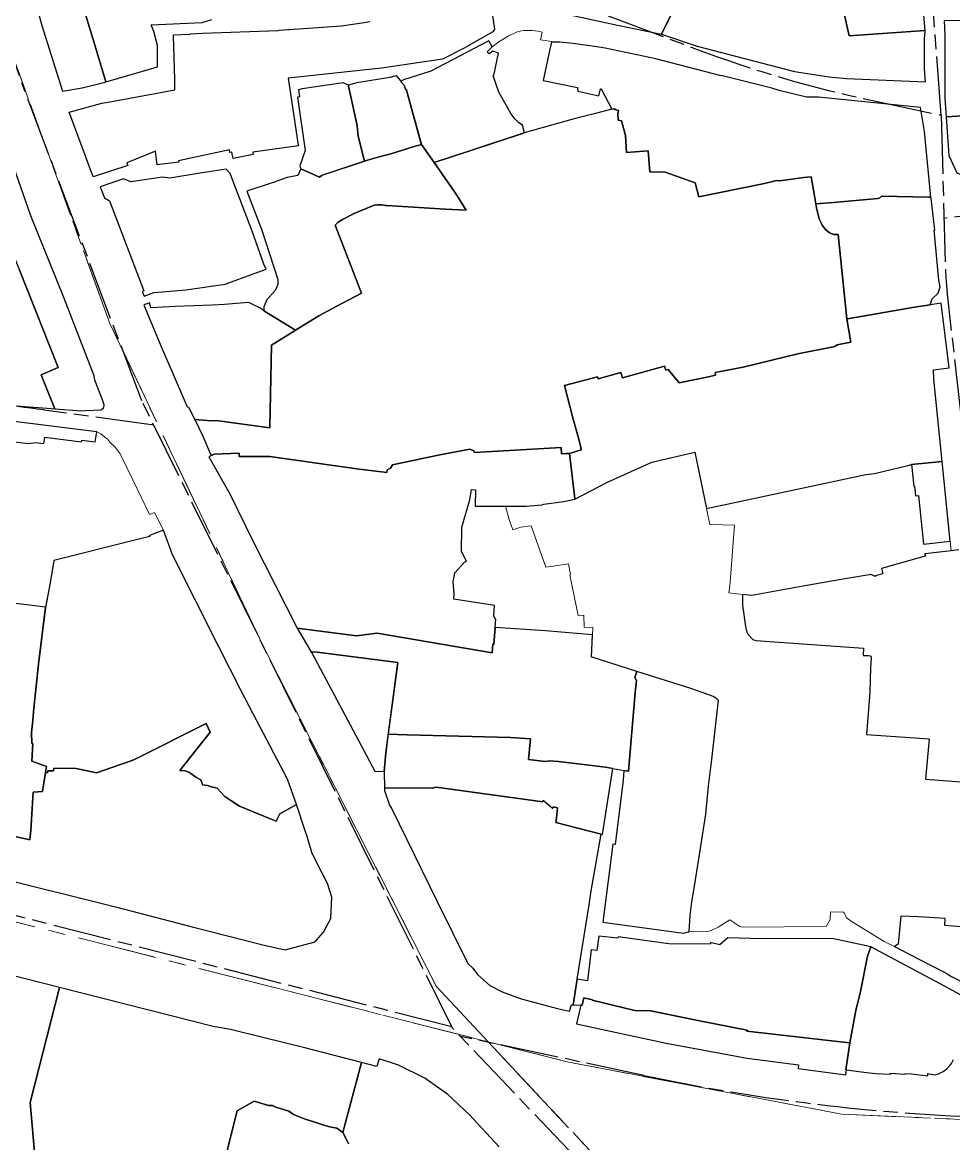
# Model space of a CAD drawing. Header units: millimetres. Extents: x 125232 to 134072, y 142885 to 152835.
# Drawn here: x 128651.7 to 129032.3, y 147633 to 148091.5 of the extents above; entities that cross this region are included whole.
import ezdxf

# ---------------------------------------------------------------- set-up
doc = ezdxf.new("R2010")
doc.units = ezdxf.units.MM
doc.linetypes.add('ACAD_ISO08W100', pattern=[36, 24, -3, 6, -3])
doc.linetypes.add('CENTER', pattern=[50.8, 31.75, -6.35, 6.35, -6.35])
for name, color, linetype in [('commerce', 10, 'Continuous'), ('commerce & office', 242, 'Continuous'), ('commerce and residence', 32, 'Continuous'), ('green & plaza', 80, 'Continuous'), ('military', 76, 'Continuous'), ('research & university', 30, 'Continuous'), ('residence', 2, 'Continuous'), ('residence-bad', 41, 'Continuous'), ('Sports', 81, 'Continuous'), ('villadom', 51, 'Continuous'), ('welfare', 11, 'Continuous'), ('老城北中心线', 7, 'ACAD_ISO08W100')]:
    doc.layers.add(name, color=color, linetype=linetype)
for name, color, linetype, lineweight in [('government', 221, 'Continuous', 0), ('school', 31, 'Continuous', 0), ('super block', 6, 'CENTER', 0)]:
    doc.layers.add(name, color=color, linetype=linetype, lineweight=lineweight)

msp = doc.modelspace()

# ---------------------------------------------------------------- linework, layer by layer
at = {"layer": 'commerce'}
for points in [[(129058.85, 148053.01), (129058.58, 148053), (129058.5, 148054.32), (129056.59, 148054.27), (129056.58, 148054.52), (129029.34, 148052.89), (129030.41, 148037.1), (129033.72, 148030.02), (129040.94, 148027.02), (129060.42, 148029.03), (129060.67, 148029.06), (129059.75, 148038.65)], [(129024.27, 147945.54), (129024.1, 147949.46), (129030.48, 147950.29), (129027.33, 147976.72), (129022.72, 147976), (129016.32, 147974.98), (128988.98, 147970.26), (128988.73, 147970.24), (128990.31, 147960.71), (128984.71, 147959.65), (128983.82, 147958.96), (128968.66, 147955.94), (128946.37, 147950.54), (128934.83, 147948.35), (128935.05, 147947.17), (128932.11, 147946.6), (128920.23, 147944.05), (128915.62, 147949.56), (128914.66, 147949.29), (128914.2, 147950.93), (128896.96, 147946.16), (128896.36, 147948.34), (128887.03, 147945.79), (128886.82, 147946.58), (128873.27, 147943.02), (128876.83, 147929.23), (128879.12, 147921.02), (128879.94, 147917.58), (128880.14, 147916.74), (128875.3, 147915.26), (128877.51, 147896.74), (128877.54, 147896.48), (128890.84, 147903.41), (128908.99, 147911.65), (128926.55, 147915.72), (128931.38, 147892.67), (128996.45, 147906.56), (129000, 147907.08), (129013.63, 147910.23), (129015.19, 147910.64), (129015.19, 147910.64), (129027.68, 147911.91)], [(128805.11, 147829.77), (128772.25, 147833.93), (128770.65, 147834.13), (128770.33, 147833.92), (128770.13, 147833.59), (128770.11, 147833.4), (128795.72, 147785.32), (128799.52, 147785.18), (128800.31, 147792.82)], [(128870.01, 147766.16), (128870.45, 147770.33), (128868.68, 147770.64), (128868.6, 147770.18), (128868.31, 147770.22), (128864.61, 147773.31), (128864.52, 147773.32), (128864.44, 147772.79), (128820.85, 147778.75), (128819.34, 147778.3), (128799.68, 147778.52), (128799.71, 147777.43), (128801.78, 147771.39), (128802.52, 147770.2), (128808.9, 147757.33), (128821.26, 147731.99), (128833.8, 147706.66), (128835.8, 147704.71), (128837.75, 147702.14), (128842.81, 147697.59), (128847.76, 147694.99), (128854.12, 147692.7), (128856.15, 147692.08), (128870.46, 147688.29), (128875.38, 147687.09), (128876.1, 147689.74), (128876.82, 147689.74), (128878.43, 147700.17), (128883.43, 147730.57), (128884.23, 147736.4), (128888.29, 147759.52), (128874.03, 147763.2), (128869.81, 147764.3)]]:
    msp.add_lwpolyline(points, close=True, dxfattribs=at)
for points in [[(128645.12, 147759.45), (128654.73, 147757.24), (128655.17, 147760.96), (128656.05, 147776.74), (128659.92, 147776.93), (128661.11, 147784.72), (128661.49, 147787.21), (128655.63, 147789.43), (128655.91, 147796.57), (128655.6, 147796.56), (128655.48, 147801.12), (128656.01, 147806.05), (128656.34, 147811.04), (128658.26, 147829.07), (128661.13, 147852.4), (128645.72, 147854.29)], [(128639.87, 147742.26), (128690.33, 147729.61), (128721.11, 147721.69), (128750, 147714.25), (128759.08, 147712.19), (128770.84, 147715.32), (128771.9, 147716.22), (128774.77, 147719.38), (128777.74, 147725.04), (128778.25, 147733.77), (128776.41, 147739.41), (128774.29, 147743.56), (128770.17, 147751.6), (128768.14, 147758.6), (128767.28, 147760.95), (128763.75, 147771.65), (128756.94, 147767.79), (128755.48, 147764.78), (128752.67, 147765.9), (128741.15, 147770.69), (128740.49, 147770.96), (128736.88, 147773.35), (128734.43, 147774.98), (128732.9, 147776.63), (128731.38, 147778.29), (128728.99, 147778.94), (128727.35, 147779.39), (128725.25, 147779.64), (128725.28, 147779.89), (128724.64, 147781.7), (128722.66, 147782.87), (128720.08, 147784.74), (128718.25, 147785.4), (128716.05, 147785.59), (128728.46, 147801.22), (128726.76, 147804.75), (128697.52, 147790.11), (128695.76, 147789.4), (128682.06, 147784.66), (128673.75, 147786.41), (128664.54, 147786.55), (128664.4, 147785.47), (128662.04, 147785.46), (128661.96, 147784.66), (128661.11, 147784.72), (128659.92, 147776.93), (128656.05, 147776.74), (128655.17, 147760.96), (128654.73, 147757.24), (128645.12, 147759.45)], [(129036.63, 147693.04), (129028.94, 147697.27), (128998.55, 147713.45), (128997.11, 147709.67), (128994.24, 147695.23), (128992.46, 147687.48), (128990, 147674.16), (128988.34, 147663.14), (128988.54, 147663.12), (128995.72, 147662.19), (129000.46, 147661.68), (129006.56, 147661.42), (129006.58, 147661.73), (129012.49, 147661.36), (129012.53, 147661.68), (129015.15, 147661.46), (129021.76, 147660.7), (129021.83, 147661.69), (129024.6, 147661.17), (129026.18, 147661.51), (129028.15, 147662.5), (129029.6, 147663.54), (129031, 147664.99), (129031.51, 147665.74), (129032.37, 147667.41)], [(128785, 147632.94), (128784.58, 147633.8), (128782.64, 147637.48), (128780.28, 147639.32), (128778.08, 147639.65), (128777.43, 147639.89), (128775.94, 147640.22), (128774.1, 147640.75), (128770.45, 147641.96), (128767.36, 147643.04), (128762.5, 147644.83), (128760.63, 147646.18), (128755.25, 147647.86), (128753.9, 147648.62), (128752.26, 147648.58), (128746.42, 147650.27), (128739.52, 147646.42), (128730.05, 147609.02)]]:
    msp.add_lwpolyline(points, dxfattribs=at)
at = {"layer": 'commerce & office'}
for points in [[(128675.32, 148102.13), (128674.86, 148102.9), (128674.56, 148103.07), (128673.69, 148105.83), (128671.18, 148105.15), (128671.03, 148111.81), (128655.11, 148111.79), (128657.32, 148098.66), (128659.69, 148090.22), (128668.14, 148063.3), (128676.1, 148064.78), (128685.55, 148067.06), (128685.86, 148067.16), (128685.44, 148068.6), (128681.44, 148081.7)], [(128947.88, 147678.97), (128947.91, 147679.33), (128927.83, 147683.33), (128908.66, 147687.24), (128908.22, 147687.28), (128902.04, 147687.46), (128884.68, 147691.61), (128884.72, 147691.79), (128881.16, 147692.58), (128880.5, 147689.61), (128879.97, 147689.56), (128878.25, 147681.99), (128914.91, 147674.06), (128948.04, 147667.98), (128968.98, 147665.15), (128968.78, 147663.67), (128988.26, 147661.04), (128988.54, 147663.12), (128988.34, 147663.14), (128990, 147674.16), (128987.41, 147674.48)]]:
    msp.add_lwpolyline(points, close=True, dxfattribs=at)
at = {"layer": 'commerce and residence'}
msp.add_lwpolyline([(128643.04, 148047.13), (128630.82, 148081.44), (128629.82, 148084.08), (128627.23, 148083.1), (128618, 148078.59), (128623.82, 148061.19), (128635.12, 148026.54), (128650.35, 147990.54), (128666.28, 147950.3), (128659.39, 147947.39), (128662.9, 147938.44), (128665.01, 147933.46), (128675.73, 147932.7), (128677.46, 147932.78), (128683.85, 147933.07), (128684.96, 147933.98), (128685.09, 147935.05), (128684.51, 147937.17), (128681.32, 147945.24), (128681.05, 147947), (128668.61, 147978.98), (128655.21, 148012.4)], close=True, dxfattribs=at)
at = {"layer": 'government'}
msp.add_lwpolyline([(128892.6, 148055.99), (128888.26, 148064.3), (128888, 148064.36), (128887.4, 148061.5), (128878.72, 148063.41), (128878.56, 148064.88), (128864.64, 148067.79), (128867.32, 148080.6), (128868, 148083.39), (128868.07, 148083.74), (128863.54, 148084.42), (128864.12, 148087.47), (128862.49, 148087.88), (128860.02, 148088.14), (128856.37, 148088.17), (128853.93, 148087.59), (128850.22, 148085.9), (128846.4, 148083.57), (128843.76, 148081.45), (128841.67, 148079.42), (128842.46, 148078.64), (128844.02, 148079.76), (128846.26, 148078.84), (128844.44, 148069.74), (128844.08, 148069.65), (128846.46, 148062.95), (128851.42, 148054.27), (128853.09, 148051.89), (128854.6, 148050.47), (128856.08, 148049.45), (128856.99, 148046.37), (128877.31, 148051.99), (128885.43, 148054.11)], close=True, dxfattribs=at)
msp.add_lwpolyline([(129037.29, 147780.82), (129020.82, 147781.96), (129022.34, 147798.55), (128996.72, 147800.29), (128998.06, 147817.39), (128998.43, 147827.62), (128998.65, 147831.39), (128998.67, 147831.73), (128998.57, 147832.02), (128998.38, 147832.26), (128998.13, 147832.43), (128997.46, 147832.52), (128995.35, 147832.65), (128995.54, 147835.64), (128951.57, 147838.66), (128950.32, 147839.07), (128949.98, 147839.44), (128948.39, 147841.17), (128947.66, 147842.47), (128947.36, 147844.42), (128946, 147853.2), (128946.11, 147857.58), (128940.54, 147858.21), (128940.84, 147860.89), (128942.75, 147885.92), (128932.76, 147886.1), (128926.55, 147915.72), (128908.99, 147911.65), (128890.84, 147903.41), (128877.54, 147896.48), (128872.83, 147895.57), (128864.9, 147894.41), (128864.12, 147894.18), (128857.6, 147893.71), (128849.13, 147893.64), (128850.68, 147888.22), (128852.17, 147883.91), (128855.46, 147885.05), (128859.68, 147885.65), (128865.66, 147868.74), (128867.66, 147869.02), (128874.96, 147870.07), (128875.72, 147865.55), (128875.49, 147865.46), (128878.86, 147848.91), (128881.22, 147849.11), (128881.33, 147844.19), (128884.93, 147844.01), (128884.79, 147840.99), (128884.36, 147831.93), (128884.61, 147831.86), (128924.51, 147819.25), (128932.31, 147816.57), (128934.03, 147815.86), (128935.64, 147814.91), (128936.02, 147814.47), (128936.25, 147814.28), (128933.54, 147790.03), (128932.18, 147779.14), (128931.05, 147767.74), (128928.3, 147750.32), (128926.42, 147738.21), (128925.42, 147731.84), (128924.63, 147726.35), (128924.23, 147719.58), (128931.76, 147719.73), (128933.2, 147720.11), (128936.13, 147721.55), (128940.82, 147724.45), (128944.92, 147721.74), (128946.05, 147721.54), (128980.33, 147721.7), (128981.95, 147724.59), (128982.05, 147727.82), (128987.35, 147727.59), (128987.59, 147727.32), (128988.6, 147725.37), (128990.93, 147723.69), (129004.04, 147715.67), (129008.17, 147713.54), (129009.73, 147714.52), (129010.81, 147725.96), (129018.01, 147725.77), (129028.91, 147725), (129028.71, 147722.2), (129042.44, 147721.11)], dxfattribs=at)
at = {"layer": 'green & plaza'}
msp.add_lwpolyline([(128730.05, 147609.02), (128739.52, 147646.42), (128746.42, 147650.27), (128752.26, 147648.58), (128753.9, 147648.62), (128755.25, 147647.86), (128760.63, 147646.18), (128762.5, 147644.83), (128767.36, 147643.04), (128770.45, 147641.96), (128774.1, 147640.75), (128775.94, 147640.22), (128777.43, 147639.89), (128778.08, 147639.65), (128780.28, 147639.32), (128782.64, 147637.48), (128790.26, 147666.19), (128767.12, 147672.09), (128750, 147676.42), (128736.76, 147679.6), (128729.73, 147680.86), (128666.91, 147696.78), (128654.82, 147649.83), (128656.65, 147629.54)], dxfattribs=at)
at = {"layer": 'military'}
for points in [[(128983.82, 147958.96), (128984.71, 147959.65), (128990.31, 147960.71), (128988.73, 147970.24), (128985.19, 148004.71), (128983.39, 148004.77), (128981.69, 148005.46), (128979.88, 148006.9), (128978.6, 148008.51), (128978.19, 148009.47), (128977.45, 148011.16), (128976.38, 148015.59), (128975.56, 148020.52), (128974.18, 148028.33), (128971.08, 148028.08), (128961.17, 148026.63), (128960.13, 148026.87), (128959.31, 148026.64), (128958.52, 148026.4), (128954.43, 148025.51), (128928.15, 148020.09), (128926.74, 148025.89), (128914.4, 148030.25), (128908.25, 148030.44), (128907.5, 148038.94), (128898.71, 148038.3), (128898.21, 148045.26), (128896.65, 148051.25), (128895.19, 148051.57), (128895.1, 148054.26), (128895.43, 148055.52), (128893.91, 148055.92), (128893.98, 148056.18), (128892.6, 148055.99), (128885.43, 148054.11), (128877.31, 148051.99), (128856.77, 148046.31), (128834.26, 148038.88), (128820.03, 148034.15), (128829.01, 148021.31), (128833.12, 148014.64), (128824.61, 148015.16), (128800.66, 148016.61), (128799.99, 148016.64), (128798.67, 148016.83), (128798.19, 148016.91), (128796.7, 148016.88), (128795.53, 148016.72), (128787.36, 148013.35), (128782.51, 148010.93), (128780.81, 148009.78), (128779.51, 148008.56), (128790.26, 147980.72), (128780.21, 147975.45), (128772.83, 147971.51), (128763.38, 147965.61), (128763.38, 147965.61), (128763.14, 147965.46), (128753.54, 147959.47), (128752.8, 147925.95), (128752.79, 147925.69), (128730.88, 147928.66), (128728.92, 147928.59), (128722.25, 147929.08), (128725.45, 147922.3), (128728.6, 147914.96), (128729.02, 147914.34), (128730.12, 147914.89), (128740.36, 147915.27), (128740.36, 147913.96), (128752.91, 147913.9), (128788.47, 147908.99), (128800.62, 147907.49), (128800.81, 147908.53), (128802.14, 147909.19), (128802.94, 147910.5), (128821.72, 147914.45), (128834.62, 147916.95), (128836.28, 147916.24), (128836.5, 147915.61), (128871.92, 147917.68), (128872.02, 147915.08), (128873.9, 147915.16), (128875.3, 147915.26), (128880.14, 147916.74), (128879.94, 147917.58), (128879.12, 147921.02), (128876.83, 147929.23), (128873.27, 147943.02), (128886.82, 147946.58), (128887.03, 147945.79), (128896.36, 147948.34), (128896.96, 147946.16), (128914.2, 147950.93), (128914.66, 147949.29), (128915.62, 147949.56), (128920.23, 147944.05), (128932.11, 147946.6), (128935.05, 147947.17), (128934.83, 147948.35), (128946.37, 147950.54), (128968.66, 147955.94)], [(128753.54, 147959.47), (128763.14, 147965.46), (128763.38, 147965.61), (128763.38, 147965.61), (128750.37, 147973.5), (128749.02, 147974.69), (128745.67, 147976.24), (128744.24, 147976.91), (128739.27, 147976.53), (128734.29, 147976.15), (128729.3, 147975.9), (128714.31, 147975.36), (128704.18, 147974.81), (128703.8, 147976.54), (128703.73, 147976.75), (128701.34, 147975.97), (128701.9, 147974.65), (128708.99, 147957.59), (128712.41, 147949.78), (128719.02, 147934.29), (128719.65, 147934.09), (128722.25, 147929.08), (128728.92, 147928.59), (128730.88, 147928.66), (128752.79, 147925.69), (128752.8, 147925.95)], [(128902.7, 147822.3), (128902.08, 147823.53), (128902.89, 147826.08), (128884.61, 147831.86), (128884.36, 147831.93), (128884.79, 147840.99), (128865.57, 147842.63), (128844.94, 147843.98), (128844.43, 147837.14), (128844.03, 147837.17), (128843.76, 147833.62), (128796.72, 147841.72), (128788.3, 147840.67), (128764.08, 147843.72), (128770.07, 147833.48), (128770.33, 147833.92), (128770.65, 147834.13), (128772.25, 147833.93), (128805.11, 147829.77), (128801.29, 147800.38), (128808.97, 147800.18), (128851.17, 147799.03), (128859.34, 147798.46), (128858.52, 147790.04), (128865.37, 147789.29), (128867.11, 147789.45), (128870.81, 147789.27), (128890.04, 147786.95), (128893.09, 147786.41), (128897.58, 147785.52), (128899.48, 147785.31), (128902.21, 147817.4)]]:
    msp.add_lwpolyline(points, close=True, dxfattribs=at)
at = {"layer": 'research & university'}
msp.add_lwpolyline([(129027.68, 147911.91), (129015.19, 147910.64), (129015.19, 147910.64), (129016.1, 147901.82), (129016.36, 147901.85), (129016.76, 147897.83), (129018.04, 147897.96), (129020.09, 147878.16), (129030.98, 147879.28)], close=True, dxfattribs=at)
at = {"layer": 'residence'}
for points in [[(129017.18, 148133.47), (129013.45, 148133.36), (129013.39, 148137.03), (129012.26, 148152.03), (129011.16, 148154.13), (129009.26, 148155.31), (129004.55, 148155.32), (129004.31, 148154.92), (129003.83, 148154.99), (128994.96, 148154.86), (128972.11, 148154.52), (128972.41, 148129.15), (128974.54, 148129.04), (128973.94, 148101.39), (128979.21, 148096.75), (128983.54, 148096.95), (128987.49, 148095.66), (128989.63, 148086.01), (129020.74, 148088.24), (129019.93, 148097.62)], [(128929.29, 148119.6), (128935.45, 148125.49), (128935.18, 148125.58), (128928.26, 148127.26), (128928.72, 148128.94), (128923.51, 148130.27), (128922.98, 148135.14), (128922.98, 148135.67), (128921.12, 148136.85), (128910.35, 148137.13), (128895.35, 148137.33), (128885.35, 148137.41), (128881.9, 148137.35), (128881.17, 148137.31), (128879.89, 148136.22), (128879.01, 148122.08), (128876.52, 148118.06), (128875.24, 148114.28), (128875.42, 148111.63), (128874.47, 148111.67), (128872.29, 148095.2), (128895, 148090.35), (128913, 148086.61)], [(128974.45, 148124.77), (128937.2, 148127.16), (128929.29, 148119.6), (128913, 148086.61), (128927.54, 148081.72), (128967.36, 148071.35), (128981.46, 148069.27), (128988.57, 148068.55), (129020.87, 148067.14), (129020.44, 148072.6), (129020.44, 148084.6), (129020.76, 148088.01), (129020.74, 148088.24), (128989.63, 148086.01), (128987.49, 148095.66), (128983.54, 148096.95), (128979.21, 148096.75), (128973.94, 148101.39)], [(129093.85, 148089.5), (129093.84, 148091.87), (129088.7, 148091.84), (129088.69, 148092.74), (129044.54, 148092.22), (129028.65, 148092.12), (129028.51, 148092.1), (129028.77, 148086.37), (129028.83, 148060.41), (129029.34, 148052.89), (129056.58, 148054.52), (129056.54, 148056.38), (129062.04, 148056.51), (129062.03, 148057.05), (129077.85, 148057.44), (129077.81, 148059.23), (129080.74, 148059.3), (129080.79, 148057.51), (129095.71, 148057.8)], [(129020.52, 148046.89), (129018.8, 148056.64), (128977.18, 148060.95), (128972.18, 148060.85), (128961.04, 148063.63), (128958, 148064.54), (128937.36, 148069.76), (128937.32, 148069.62), (128913.21, 148075.91), (128910.66, 148076.53), (128889.92, 148080.93), (128886.55, 148081.45), (128876.89, 148082.83), (128871.45, 148083.36), (128868, 148083.39), (128867.32, 148080.6), (128864.64, 148067.79), (128878.56, 148064.88), (128878.72, 148063.41), (128887.4, 148061.5), (128888, 148064.36), (128888.26, 148064.3), (128892.6, 148055.99), (128893.98, 148056.18), (128893.91, 148055.92), (128895.43, 148055.52), (128895.1, 148054.26), (128895.19, 148051.57), (128896.65, 148051.25), (128898.21, 148045.26), (128898.71, 148038.3), (128907.5, 148038.94), (128908.25, 148030.44), (128914.4, 148030.25), (128926.74, 148025.89), (128928.15, 148020.09), (128954.43, 148025.51), (128958.52, 148026.4), (128959.31, 148026.64), (128960.13, 148026.87), (128961.17, 148026.63), (128971.08, 148028.08), (128974.18, 148028.33), (128975.56, 148020.52), (128976.1, 148017.27), (128983.2, 148017.85), (129001.39, 148019.54), (129002.22, 148019.78), (129002.89, 148020.36), (129022.3, 148020.04), (129023.08, 148019.97)], [(128788.98, 148044.93), (128788.49, 148049.24), (128788.54, 148049.39), (128785.02, 148065.46), (128784.99, 148065.7), (128784.95, 148065.88), (128782.83, 148066.8), (128766.1, 148064.38), (128764.6, 148063.94), (128765.02, 148061.07), (128764.11, 148060.93), (128767.32, 148039.09), (128765.08, 148032.84), (128765.46, 148031.56), (128773.16, 148028.25), (128774.04, 148028.94), (128774.29, 148029.01), (128791.59, 148034.79)], [(128820.03, 148034.15), (128814.8, 148041.52), (128812.75, 148041.02), (128811.89, 148040.75), (128802.34, 148037.78), (128797.52, 148036.46), (128792.71, 148035.09), (128791.6, 148034.79), (128774.02, 148028.92), (128773.16, 148028.25), (128765.46, 148031.56), (128764.33, 148028.83), (128759.95, 148028.02), (128754.63, 148026.2), (128743.5, 148022.5), (128749.6, 148006.46), (128756.08, 147986.4), (128756.08, 147984.35), (128754.97, 147981.88), (128751.68, 147977.97), (128750.34, 147975.17), (128750.37, 147973.5), (128763.38, 147965.61), (128772.83, 147971.51), (128780.21, 147975.45), (128790.26, 147980.72), (128779.51, 148008.56), (128780.81, 148009.78), (128782.51, 148010.93), (128787.36, 148013.35), (128795.53, 148016.72), (128796.7, 148016.88), (128798.19, 148016.91), (128798.67, 148016.83), (128799.99, 148016.64), (128800.66, 148016.61), (128824.61, 148015.16), (128833.12, 148014.64), (128829.01, 148021.31)], [(128710.51, 147981.46), (128718.5, 147982.17), (128734.62, 147984.47), (128746.47, 147988.77), (128751.32, 147990.6), (128750.46, 147992.56), (128745.58, 148006.18), (128736.6, 148029.71), (128735.01, 148031.48), (128727.93, 148030.37), (128725.2, 148029.98), (128712.02, 148027.77), (128708.93, 148028.17), (128696.07, 148026.33), (128693.07, 148027.57), (128683.55, 148024.29), (128685.26, 148019.7), (128687.31, 148018.52), (128701.35, 147981.72), (128700.71, 147981.47), (128701.44, 147979.6), (128705.46, 147981.01)], [(128834.56, 147896.21), (128835.34, 147900.48), (128836.89, 147900.31), (128836.73, 147893.6), (128849.13, 147893.64), (128857.6, 147893.71), (128864.12, 147894.18), (128864.9, 147894.41), (128872.83, 147895.57), (128877.54, 147896.48), (128877.51, 147896.74), (128875.3, 147915.26), (128873.9, 147915.16), (128872.02, 147915.08), (128871.92, 147917.68), (128836.5, 147915.61), (128836.28, 147916.24), (128834.62, 147916.95), (128821.72, 147914.45), (128802.94, 147910.5), (128802.14, 147909.19), (128800.81, 147908.53), (128800.62, 147907.49), (128788.47, 147908.99), (128752.91, 147913.9), (128740.36, 147913.96), (128740.36, 147915.27), (128730.12, 147914.89), (128729.02, 147914.34), (128727.91, 147913.78), (128736.44, 147898.65), (128746.22, 147878.94), (128764.08, 147843.72), (128788.3, 147840.67), (128796.72, 147841.72), (128843.76, 147833.62), (128844.03, 147837.17), (128844.43, 147837.14), (128844.94, 147843.98), (128845.21, 147847.44), (128844.94, 147847.46), (128844.38, 147848.92), (128844.67, 147852.97), (128828.08, 147855.64), (128828.18, 147857.98), (128827.85, 147862.75), (128828.5, 147866.42), (128832.49, 147870.81), (128833.28, 147871.23), (128831.2, 147875.16), (128831.34, 147885.01)], [(128740.91, 147818.67), (128732.06, 147836.16), (128713.11, 147873.81), (128709.32, 147883.81), (128703.6, 147881.7), (128703.75, 147881.28), (128699.36, 147880.12), (128664.62, 147871.43), (128663.1, 147862.34), (128661.1, 147852.18), (128658.26, 147829.07), (128656.34, 147811.04), (128656.01, 147806.05), (128655.48, 147801.12), (128655.6, 147796.56), (128655.91, 147796.57), (128655.63, 147789.43), (128661.49, 147787.21), (128661.11, 147784.72), (128661.96, 147784.66), (128662.04, 147785.46), (128664.4, 147785.47), (128664.54, 147786.55), (128673.75, 147786.41), (128682.06, 147784.66), (128695.76, 147789.4), (128697.52, 147790.11), (128726.76, 147804.75), (128728.46, 147801.22), (128716.05, 147785.59), (128718.25, 147785.4), (128720.08, 147784.74), (128722.66, 147782.87), (128724.64, 147781.7), (128725.37, 147779.63), (128727.35, 147779.39), (128728.99, 147778.94), (128731.38, 147778.29), (128732.9, 147776.63), (128734.43, 147774.98), (128736.88, 147773.35), (128740.49, 147770.96), (128741.15, 147770.69), (128752.67, 147765.9), (128755.48, 147764.78), (128756.94, 147767.79), (128763.75, 147771.65), (128760.01, 147781.95), (128746.06, 147808.71)], [(128928.3, 147750.32), (128931.05, 147767.74), (128932.18, 147779.14), (128933.54, 147790.03), (128936.25, 147814.28), (128936.02, 147814.47), (128935.64, 147814.91), (128934.03, 147815.86), (128932.31, 147816.57), (128924.51, 147819.25), (128902.89, 147826.08), (128902.08, 147823.53), (128902.7, 147822.3), (128902.21, 147817.4), (128899.48, 147785.31), (128897.58, 147785.52), (128897.26, 147781.64), (128894.04, 147755.34), (128893.01, 147755.48), (128889.02, 147723.51), (128921.91, 147719.08), (128923.97, 147719.58), (128924.23, 147719.58), (128924.63, 147726.35), (128925.42, 147731.84), (128926.42, 147738.21)], [(128859.34, 147798.46), (128851.17, 147799.03), (128808.97, 147800.18), (128801.29, 147800.38), (128800.31, 147792.82), (128799.52, 147785.18), (128799.68, 147778.52), (128819.34, 147778.3), (128820.85, 147778.75), (128864.44, 147772.79), (128864.53, 147773.37), (128868.31, 147770.22), (128868.6, 147770.18), (128868.68, 147770.64), (128870.45, 147770.33), (128870.01, 147766.16), (128869.81, 147764.3), (128874.03, 147763.2), (128888.29, 147759.52), (128888.8, 147759.4), (128893.09, 147786.41), (128890.04, 147786.95), (128870.81, 147789.27), (128867.11, 147789.45), (128865.37, 147789.29), (128858.52, 147790.04)], [(129042.44, 147721.11), (129028.71, 147722.2), (129028.91, 147725), (129018.01, 147725.77), (129010.81, 147725.96), (129009.73, 147714.52), (129008.17, 147713.54), (129018.45, 147708.23), (129029.27, 147702.74), (129031.55, 147701.38), (129037.39, 147698.26), (129038.37, 147699.87), (129038.86, 147703.34), (129039.24, 147703.29), (129040.22, 147710.94), (129041.3, 147713.2)], [(128997.11, 147709.67), (128998.55, 147713.45), (128982.76, 147716.81), (128953.88, 147716.74), (128940.1, 147717.07), (128936.78, 147714.32), (128933.44, 147715.08), (128933.06, 147715.19), (128932.88, 147714.53), (128915.93, 147714.73), (128913, 147715.09), (128895.23, 147717.56), (128895.17, 147716.96), (128887.3, 147717.82), (128886.57, 147711.9), (128884.21, 147712.24), (128882.64, 147699.57), (128878.43, 147700.17), (128876.82, 147689.74), (128879.97, 147689.56), (128880.5, 147689.61), (128881.16, 147692.58), (128884.72, 147691.79), (128884.68, 147691.61), (128902.04, 147687.46), (128908.46, 147687.28), (128927.83, 147683.33), (128947.91, 147679.33), (128947.88, 147678.97), (128987.41, 147674.48), (128990, 147674.16), (128992.46, 147687.48), (128994.24, 147695.23)]]:
    msp.add_lwpolyline(points, close=True, dxfattribs=at)
for points in [[(128675.32, 148102.13), (128681.44, 148081.7), (128685.44, 148068.6), (128685.86, 148067.16), (128705.6, 148072.89), (128706.91, 148073.29), (128706.99, 148082.03), (128705.45, 148087.73), (128704.38, 148090.5), (128725.17, 148091.48), (128729.18, 148092.62)], [(128843.74, 148095.16), (128844.67, 148088.77), (128843.99, 148087.57), (128832.08, 148080.8), (128823.49, 148076.4), (128798.52, 148072.78), (128760.33, 148068.68), (128764.49, 148041.22), (128764.52, 148040.97), (128745.95, 148038.42), (128746.06, 148037.42), (128737.87, 148035.84), (128737.29, 148038.39), (128736.53, 148038.33), (128736.35, 148039.35), (128715.57, 148034.9), (128715.67, 148034.27), (128706.79, 148033.29), (128706.17, 148038.78), (128694.39, 148034.02), (128694.77, 148032.97), (128680.62, 148028.29), (128670.83, 148054.72), (128684.13, 148058.39), (128688.21, 148059.15), (128713.95, 148063.92), (128713.97, 148068.07), (128713.67, 148081.65), (128713.5, 148085.85), (128713.5, 148086.35), (128720.14, 148086.65), (128720.46, 148086.84), (128725.28, 148087.02), (128756.21, 148088.22), (128756.72, 148088.25), (128760.24, 148088.6), (128760.74, 148088.62), (128782.2, 148090.02), (128791.41, 148091.46), (128793.77, 148091.87)], [(128647.32, 147934.88), (128663.5, 147933.57), (128665.01, 147933.46), (128662.9, 147938.44), (128659.39, 147947.39), (128666.28, 147950.3), (128650.35, 147990.54)], [(129034.48, 147875.76), (129031.43, 147875.41), (129020.61, 147874.12), (129020.86, 147873.2), (129019.27, 147872.76), (129002.87, 147868.16), (129003.46, 147866.05), (129002.33, 147865.69), (129000.5, 147865.12), (129000.37, 147864.96), (128998.54, 147865.67), (128998.04, 147865.63), (128995.45, 147865.23), (128985.6, 147863.49), (128970.83, 147860.89), (128951.41, 147857.46), (128949.75, 147857.17), (128946.11, 147857.58), (128946, 147853.2), (128947.36, 147844.42), (128947.66, 147842.47), (128948.39, 147841.17), (128949.98, 147839.44), (128950.32, 147839.07), (128951.57, 147838.66), (128995.54, 147835.64), (128995.35, 147832.65), (128997.46, 147832.52), (128998.27, 147832.41), (128998.67, 147831.89), (128998.65, 147831.39), (128998.43, 147827.62), (128998.06, 147817.39), (128996.72, 147800.29), (129022.34, 147798.55), (129020.82, 147781.96), (129037.29, 147780.82)], [(128846.55, 147631.67), (128834.43, 147644.75), (128825.59, 147653.04), (128816.2, 147659.77), (128805.38, 147665.02), (128797.52, 147667.67), (128796.57, 147664.58), (128790.26, 147666.19), (128782.64, 147637.48), (128784.58, 147633.8), (128785, 147632.94)]]:
    msp.add_lwpolyline(points, dxfattribs=at)
at = {"layer": 'residence-bad'}
msp.add_lwpolyline([(128654.91, 147927.47), (128617.48, 147931.92), (128616.63, 147924.76), (128615.23, 147909.91), (128618.96, 147909.62), (128620.42, 147923.41), (128620.67, 147923.38), (128620.92, 147925.39), (128639.92, 147922.9), (128639.7, 147920.93), (128654.38, 147919.27), (128656.91, 147919.68), (128660.48, 147919.24), (128660.81, 147921.91), (128675.91, 147920.03), (128675.98, 147920.63), (128681.45, 147919.94), (128682.2, 147924.04)], close=True, dxfattribs=at)
at = {"layer": 'school'}
msp.add_lwpolyline([(128645.72, 147854.29), (128661.15, 147852.4), (128663.1, 147862.34), (128664.62, 147871.43), (128699.36, 147880.12), (128703.75, 147881.28), (128703.6, 147881.7), (128709.32, 147883.81), (128705.7, 147891.01), (128703.64, 147890.24), (128696.8, 147904.44), (128691.63, 147915.04), (128689.56, 147917.72), (128687.47, 147919.87), (128686.66, 147920.87), (128683.81, 147923.23), (128682.2, 147924.04), (128681.45, 147919.94), (128675.98, 147920.63), (128675.91, 147920.03), (128660.81, 147921.91), (128660.48, 147919.24), (128656.91, 147919.68), (128654.38, 147919.27), (128639.7, 147920.93)], dxfattribs=at)
for points in [[(129018.04, 147897.96), (129016.76, 147897.83), (129016.36, 147901.85), (129016.1, 147901.82), (129015.19, 147910.64), (129013.63, 147910.23), (129000, 147907.08), (128996.45, 147906.56), (128931.38, 147892.67), (128932.76, 147886.1), (128942.75, 147885.92), (128940.84, 147860.89), (128940.54, 147858.21), (128946.11, 147857.58), (128949.75, 147857.17), (128951.41, 147857.46), (128970.83, 147860.89), (128985.6, 147863.49), (128995.45, 147865.23), (128998.04, 147865.63), (128998.54, 147865.67), (129000.37, 147864.96), (129000.5, 147865.12), (129002.33, 147865.69), (129003.46, 147866.05), (129002.87, 147868.16), (129019.27, 147872.76), (129020.86, 147873.2), (129020.61, 147874.12), (129031.43, 147875.41), (129030.98, 147879.28), (129020.09, 147878.16)], [(128859.68, 147885.65), (128855.46, 147885.05), (128852.17, 147883.91), (128850.68, 147888.22), (128849.13, 147893.64), (128836.73, 147893.6), (128836.89, 147900.31), (128835.34, 147900.48), (128834.56, 147896.21), (128831.34, 147885.01), (128831.2, 147875.16), (128833.28, 147871.23), (128832.49, 147870.81), (128828.5, 147866.42), (128827.85, 147862.75), (128828.18, 147857.98), (128828.08, 147855.64), (128844.67, 147852.97), (128844.38, 147848.92), (128844.94, 147847.46), (128845.21, 147847.44), (128844.94, 147843.98), (128865.57, 147842.63), (128884.79, 147840.99), (128884.93, 147844.01), (128881.33, 147844.19), (128881.22, 147849.11), (128878.86, 147848.91), (128875.49, 147865.46), (128875.72, 147865.55), (128874.96, 147870.07), (128867.66, 147869.02), (128865.66, 147868.74)]]:
    msp.add_lwpolyline(points, close=True, dxfattribs=at)
at = {"layer": 'Sports'}
msp.add_lwpolyline([(128656.65, 147629.54), (128654.82, 147649.83), (128666.91, 147696.78), (128645.44, 147702.22)], dxfattribs=at)
at = {"layer": 'super block'}
for points in [[(128643.31, 148090.25), (128635.29, 148140.51), (128636.09, 148254.92), (128655.15, 148423.79), (128687.14, 148612.98), (128691.13, 148640.89), (128280.07, 148675.43), (128270.2, 148677.34), (128400.35, 148330.54), (128407.28, 148307.64), (128417.59, 148244.9), (128421.07, 148142.71), (128418.82, 148120.76), (128417.22, 148091.76), (128408.53, 148030.19), (128393.24, 147902.83), (128386.11, 147842.53), (128386.53, 147796.48), (128576.16, 147742.13), (128755.29, 147696.62), (128842.12, 147674.61), (128820.89, 147697.3), (128750.07, 147836.55), (128687.46, 147968.35)], [(129586.82, 147665.29), (129484.43, 147655.95), (129305.84, 147636.53), (129230.32, 147635.11), (129060.99, 147641.75), (128986.53, 147645.04), (128874.94, 147666.3), (128842.12, 147674.61), (128909.71, 147602.36), (128947.58, 147549.81), (128972.14, 147500.22), (128983.66, 147451.51), (128976.28, 147385.84), (128942.97, 147272.66), (128941.32, 147267.02), (128995.53, 147266.06), (129434.3, 147210.97), (129586.89, 147164.78)]]:
    msp.add_lwpolyline(points, close=True, dxfattribs=at)
for points in [[(128635.29, 148140.51), (128643.31, 148090.25), (128687.46, 147968.35), (128750.07, 147836.55), (128820.89, 147697.3), (128842.12, 147674.61), (128874.94, 147666.3), (128986.53, 147645.04), (129060.99, 147641.75), (129230.32, 147635.11), (129305.84, 147636.53), (129484.43, 147655.95), (129586.82, 147665.29), (129586.68, 148581.86)], [(128585.81, 147196.38), (128728.8, 147213.32), (128781.53, 147213.32), (128828.07, 147219.23), (128876.83, 147238.7), (128939.43, 147267.06), (128942.97, 147272.66), (128976.28, 147385.84), (128983.66, 147451.51), (128972.14, 147500.22), (128947.58, 147549.81), (128909.71, 147602.36), (128842.12, 147674.61), (128755.29, 147696.62), (128576.16, 147742.13)]]:
    msp.add_lwpolyline(points, dxfattribs=at)
at = {"layer": 'villadom'}
for points in [[(128856.08, 148049.45), (128854.6, 148050.47), (128853.09, 148051.89), (128851.42, 148054.27), (128846.46, 148062.95), (128844.08, 148069.65), (128844.44, 148069.74), (128846.26, 148078.84), (128844.02, 148079.76), (128842.46, 148078.64), (128841.67, 148079.42), (128843.76, 148081.45), (128842.39, 148083.99), (128818.72, 148071.6), (128807.5, 148068.04), (128806.47, 148067.49), (128806.63, 148066.85), (128807.84, 148065.56), (128808.2, 148064.52), (128808.75, 148063.73), (128814.82, 148041.5), (128820.03, 148034.15), (128834.26, 148038.88), (128856.99, 148046.38)], [(128808.75, 148063.73), (128808.2, 148064.52), (128807.84, 148065.56), (128806.63, 148066.85), (128806.47, 148067.49), (128805.04, 148069.29), (128804.67, 148069.76), (128804.43, 148069.57), (128801.97, 148069.01), (128788.38, 148066.74), (128784.96, 148065.88), (128785.02, 148065.46), (128788.54, 148049.39), (128788.49, 148049.24), (128788.98, 148044.93), (128791.59, 148034.79), (128792.71, 148035.09), (128797.52, 148036.46), (128802.34, 148037.78), (128811.89, 148040.75), (128812.75, 148041.02), (128814.8, 148041.52), (128814.74, 148041.77)]]:
    msp.add_lwpolyline(points, close=True, dxfattribs=at)
at = {"layer": 'welfare'}
msp.add_lwpolyline([(129024.44, 148006.47), (129024.7, 148006.5), (129023.9, 148013.6), (129023.12, 148019.54), (129023.08, 148019.97), (129022.3, 148020.04), (129002.89, 148020.36), (129002.22, 148019.78), (129001.39, 148019.54), (128983.2, 148017.85), (128976.1, 148017.27), (128976.38, 148015.59), (128977.45, 148011.16), (128978.19, 148009.47), (128978.6, 148008.51), (128979.88, 148006.9), (128981.69, 148005.46), (128983.39, 148004.77), (128985.19, 148004.71), (128988.73, 147970.24), (128988.98, 147970.26), (129016.32, 147974.98), (129022.72, 147976), (129023.57, 147978.46), (129026.1, 147980.81), (129026.81, 147983.3), (129026.39, 147986.01)], close=True, dxfattribs=at)
at = {"layer": '老城北中心线', "linetype": 'ACAD_ISO08W100', "lineweight": 25}
for p, q in [((129027.22, 148053.59), (129018.17, 148176.39)), ((128790.15, 148132.4), (128926.5, 148080.85)), ((128700.5, 147936.75), (128651.96, 148065.33)), ((128999.87, 148059.37), (129027.22, 148053.59)), ((129449.84, 148060.45), (129028.44, 148011.36)), ((129027.22, 148053.59), (129029.05, 147990.63)), ((129047.71, 147822.43), (129029.69, 147981.62)), ((128827.5, 147680.25), (128700.5, 147936.75)), ((128705.44, 147926.78), (128660.41, 147932.98)), ((128827.28, 147680.69), (128512.68, 147760.99)), ((128927.28, 147575.36), (128827.5, 147680.25)), ((128905.79, 147660.85), (128830.74, 147676.84))]:
    msp.add_line(p, q, dxfattribs=at)
for centre, radius, start, end in [((128979.62, 148188.39), 350, 170.8519, 200.6797), ((129103.28, 148548.56), 500, 249.2935, 258.0672), ((129137, 147993.77), 108, 181.6661, 186.4585), ((128523.93, 146942.34), 1000, 82.15607, 84.61242), ((129072.47, 148443.3), 800, 257.97434, 267.64074)]:
    msp.add_arc(centre, radius, start, end, dxfattribs=at)

doc.saveas('drawing.dxf')
